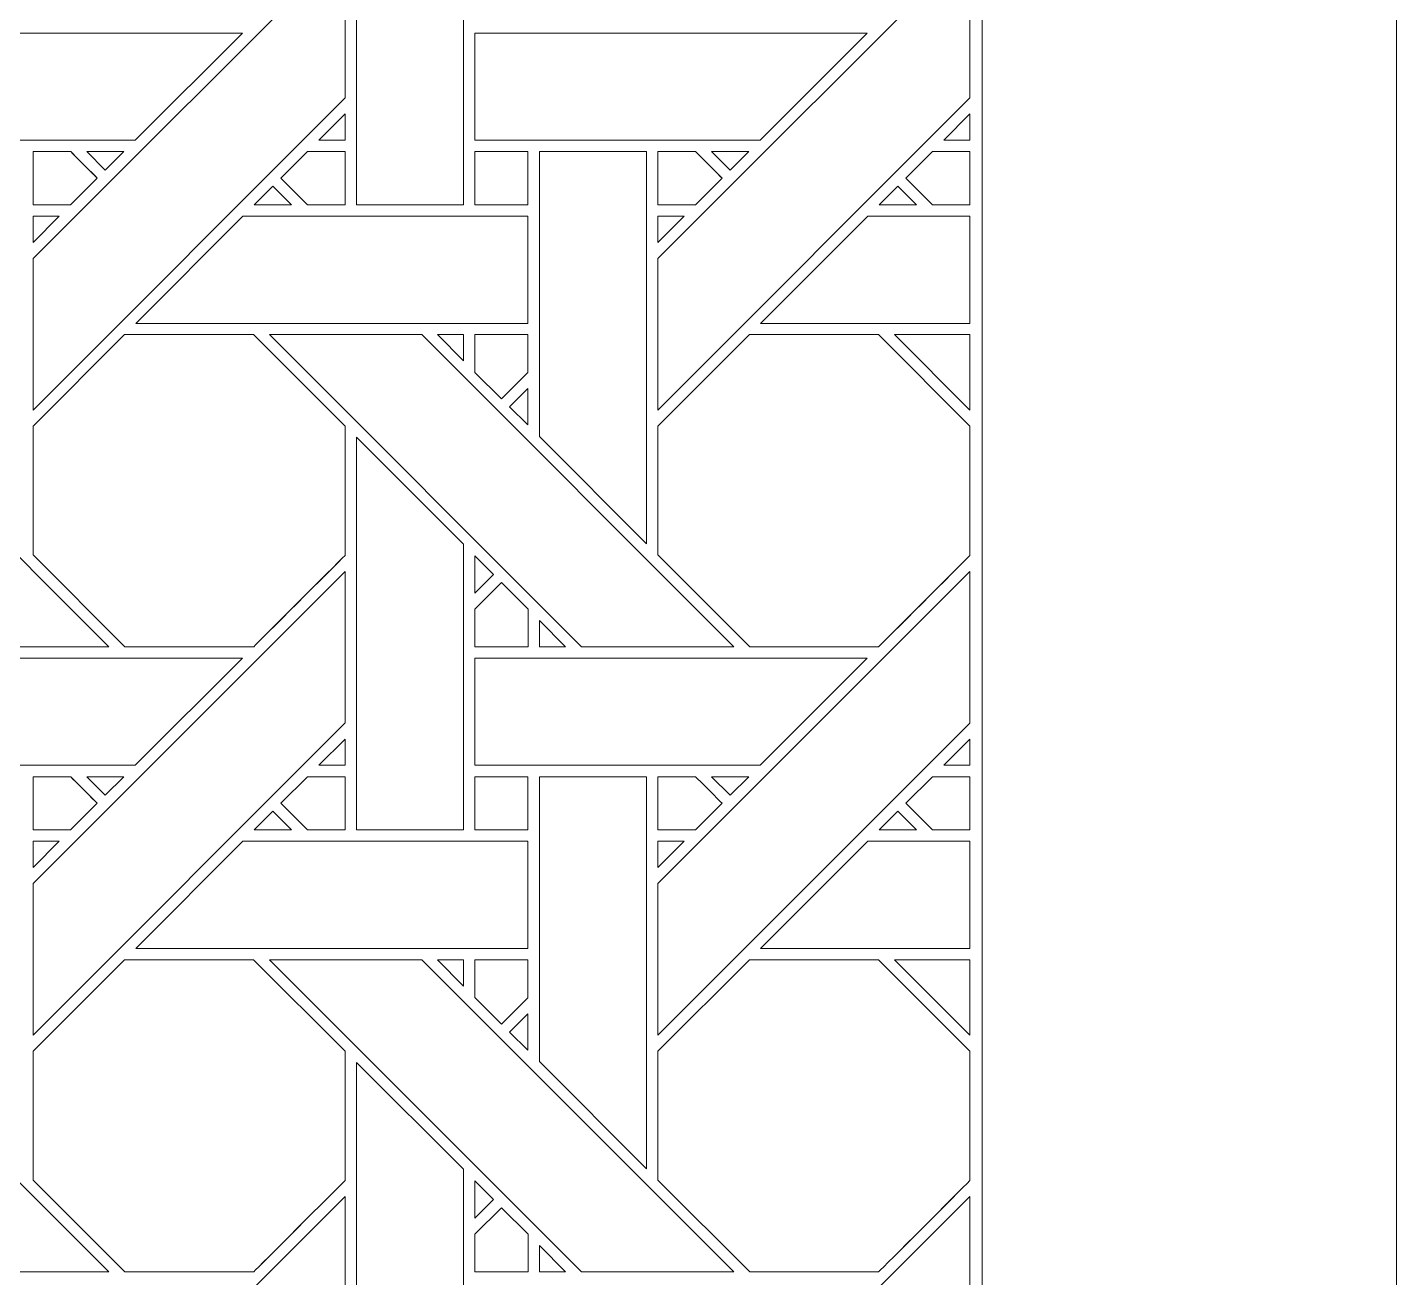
# Model space of a CAD drawing. Header units: inches. Extents: x 4.4 to 20.4, y 5.1 to 13.1.
# Drawn here: x 18.304 to 20.383, y 8.851 to 10.748 of the extents above; entities that cross this region are included whole.
import ezdxf

# ---------------------------------------------------------------- set-up
doc = ezdxf.new("R2010")
doc.units = ezdxf.units.IN
doc.header["$MEASUREMENT"] = 0
doc.layers.add('Design', color=7, linetype='Continuous', lineweight=0)

msp = doc.modelspace()

# ---------------------------------------------------------------- linework, layer by layer
at = {"layer": 'Design'}
for points, knots in [([(4.3829, 13.0948), (4.3829, 13.0948), (4.3829, 5.0948), (4.3829, 5.0948), (4.3829, 5.0948), (20.3829, 5.0948), (20.3829, 5.0948), (20.3829, 5.0948), (20.3829, 13.0948), (20.3829, 13.0948), (20.3829, 13.0948), (4.3829, 13.0948), (4.3829, 13.0948)], [0, 0, 0, 0, 1, 1, 1, 2, 2, 2, 3, 3, 3, 4, 4, 4, 4]), ([(5.0119, 5.7183), (5.0119, 5.7183), (19.7539, 5.7183), (19.7539, 5.7183), (19.7539, 5.7183), (19.7539, 12.4753), (19.7539, 12.4753), (19.7539, 12.4753), (5.0119, 12.4753), (5.0119, 12.4753), (5.0119, 12.4753), (5.0119, 5.7183), (5.0119, 5.7183)], [0, 0, 0, 0, 1, 1, 1, 2, 2, 2, 3, 3, 3, 4, 4, 4, 4]), ([(18.8036, 10.4789), (18.8036, 10.4789), (18.8036, 11.0748), (18.8036, 11.0748), (18.8036, 11.0748), (18.9663, 10.9126), (18.9663, 10.9126), (18.9663, 10.9126), (18.9663, 10.4789), (18.9663, 10.4789), (18.9663, 10.4789), (18.8036, 10.4789), (18.8036, 10.4789)], [0, 0, 0, 0, 1, 1, 1, 2, 2, 2, 3, 3, 3, 4, 4, 4, 4]), ([(18.7864, 10.6412), (18.7864, 10.6412), (18.3128, 10.1675), (18.3128, 10.1675), (18.3128, 10.1675), (18.3128, 10.3976), (18.3128, 10.3976), (18.3128, 10.3976), (18.7864, 10.8712), (18.7864, 10.8712), (18.7864, 10.8712), (18.7864, 10.6412), (18.7864, 10.6412)], [0, 0, 0, 0, 1, 1, 1, 2, 2, 2, 3, 3, 3, 4, 4, 4, 4]), ([(19.7351, 10.6411), (19.7351, 10.6411), (19.2615, 10.1675), (19.2615, 10.1675), (19.2615, 10.1675), (19.2615, 10.3976), (19.2615, 10.3976), (19.2615, 10.3976), (19.7351, 10.8712), (19.7351, 10.8712), (19.7351, 10.8712), (19.7351, 10.6411), (19.7351, 10.6411)], [0, 0, 0, 0, 1, 1, 1, 2, 2, 2, 3, 3, 3, 4, 4, 4, 4]), ([(18.4679, 10.577), (18.4679, 10.577), (18.0349, 10.577), (18.0349, 10.577), (18.0349, 10.577), (18.0349, 10.7397), (18.0349, 10.7397), (18.0349, 10.7397), (18.6306, 10.7397), (18.6306, 10.7397), (18.6306, 10.7397), (18.4679, 10.577), (18.4679, 10.577)], [0, 0, 0, 0, 1, 1, 1, 2, 2, 2, 3, 3, 3, 4, 4, 4, 4]), ([(18.9836, 10.577), (18.9836, 10.577), (18.9836, 10.7397), (18.9836, 10.7397), (18.9836, 10.7397), (19.5793, 10.7397), (19.5793, 10.7397), (19.5793, 10.7397), (19.4166, 10.577), (19.4166, 10.577), (19.4166, 10.577), (18.9836, 10.577), (18.9836, 10.577)], [0, 0, 0, 0, 1, 1, 1, 2, 2, 2, 3, 3, 3, 4, 4, 4, 4]), ([(18.7864, 10.6168), (18.7864, 10.6168), (18.7864, 10.577), (18.7864, 10.577), (18.7864, 10.577), (18.7467, 10.577), (18.7467, 10.577), (18.7467, 10.577), (18.7864, 10.6168), (18.7864, 10.6168)], [0, 0, 0, 0, 1, 1, 1, 2, 2, 2, 3, 3, 3, 3]), ([(19.7351, 10.577), (19.7351, 10.577), (19.6954, 10.577), (19.6954, 10.577), (19.6954, 10.577), (19.7351, 10.6168), (19.7351, 10.6168), (19.7351, 10.6168), (19.7351, 10.577), (19.7351, 10.577)], [0, 0, 0, 0, 1, 1, 1, 2, 2, 2, 3, 3, 3, 3]), ([(18.3128, 10.479), (18.3128, 10.479), (18.3128, 10.5598), (18.3128, 10.5598), (18.3128, 10.5598), (18.3699, 10.5598), (18.3699, 10.5598), (18.375, 10.5546), (18.4058, 10.5238), (18.4102, 10.5194), (18.4102, 10.5194), (18.3698, 10.479), (18.3698, 10.479), (18.3698, 10.479), (18.3128, 10.479), (18.3128, 10.479)], [0, 0, 0, 0, 1, 1, 1, 2, 2, 2, 3, 3, 3, 4, 4, 4, 5, 5, 5, 5]), ([(18.4102, 10.5194), (18.4102, 10.5194), (18.3698, 10.479), (18.3698, 10.479), (18.3698, 10.479), (18.3128, 10.479), (18.3128, 10.479), (18.3128, 10.479), (18.3128, 10.5598), (18.3128, 10.5598), (18.3128, 10.5598), (18.3699, 10.5598), (18.3699, 10.5598), (18.3752, 10.5545), (18.406, 10.5236), (18.4102, 10.5194)], [0, 0, 0, 0, 1, 1, 1, 2, 2, 2, 3, 3, 3, 4, 4, 4, 5, 5, 5, 5]), ([(18.3942, 10.5597), (18.3942, 10.5597), (18.4507, 10.5597), (18.4507, 10.5597), (18.4507, 10.5597), (18.4224, 10.5315), (18.4224, 10.5315), (18.4224, 10.5315), (18.3942, 10.5597), (18.3942, 10.5597)], [0, 0, 0, 0, 1, 1, 1, 2, 2, 2, 3, 3, 3, 3]), ([(18.7294, 10.479), (18.7294, 10.479), (18.689, 10.5194), (18.689, 10.5194), (18.689, 10.5194), (18.7294, 10.5598), (18.7294, 10.5598), (18.7294, 10.5598), (18.7865, 10.5598), (18.7865, 10.5598), (18.7865, 10.5598), (18.7865, 10.479), (18.7865, 10.479), (18.7865, 10.479), (18.7294, 10.479), (18.7294, 10.479)], [0, 0, 0, 0, 1, 1, 1, 2, 2, 2, 3, 3, 3, 4, 4, 4, 5, 5, 5, 5]), ([(18.7865, 10.479), (18.7865, 10.479), (18.7294, 10.479), (18.7294, 10.479), (18.7294, 10.479), (18.689, 10.5194), (18.689, 10.5194), (18.689, 10.5194), (18.7294, 10.5598), (18.7294, 10.5598), (18.7294, 10.5598), (18.7865, 10.5598), (18.7865, 10.5598), (18.7865, 10.5598), (18.7865, 10.479), (18.7865, 10.479)], [0, 0, 0, 0, 1, 1, 1, 2, 2, 2, 3, 3, 3, 4, 4, 4, 5, 5, 5, 5]), ([(18.9837, 10.479), (18.9837, 10.479), (18.9837, 10.5598), (18.9837, 10.5598), (18.9837, 10.5598), (19.0639, 10.5598), (19.0639, 10.5598), (19.0639, 10.5598), (19.0639, 10.479), (19.0639, 10.479), (19.0639, 10.479), (18.9837, 10.479), (18.9837, 10.479)], [0, 0, 0, 0, 1, 1, 1, 2, 2, 2, 3, 3, 3, 4, 4, 4, 4]), ([(18.9837, 10.479), (18.9837, 10.479), (18.9837, 10.5598), (18.9837, 10.5598), (18.9837, 10.5598), (19.0639, 10.5598), (19.0639, 10.5598), (19.0639, 10.5598), (19.0639, 10.479), (19.0639, 10.479), (19.0639, 10.479), (18.9837, 10.479), (18.9837, 10.479)], [0, 0, 0, 0, 1, 1, 1, 2, 2, 2, 3, 3, 3, 4, 4, 4, 4]), ([(19.2443, 9.9646), (19.2443, 9.9646), (19.0814, 10.1275), (19.0814, 10.1275), (19.0814, 10.1275), (19.0814, 10.5597), (19.0814, 10.5597), (19.0814, 10.5597), (19.2443, 10.5597), (19.2443, 10.5597), (19.2443, 10.5597), (19.2443, 9.9646), (19.2443, 9.9646)], [0, 0, 0, 0, 1, 1, 1, 2, 2, 2, 3, 3, 3, 4, 4, 4, 4]), ([(19.2615, 10.479), (19.2615, 10.479), (19.2615, 10.5598), (19.2615, 10.5598), (19.2615, 10.5598), (19.3186, 10.5598), (19.3186, 10.5598), (19.3237, 10.5546), (19.3545, 10.5238), (19.3589, 10.5194), (19.3589, 10.5194), (19.3185, 10.479), (19.3185, 10.479), (19.3185, 10.479), (19.2615, 10.479), (19.2615, 10.479)], [0, 0, 0, 0, 1, 1, 1, 2, 2, 2, 3, 3, 3, 4, 4, 4, 5, 5, 5, 5]), ([(19.2615, 10.479), (19.2615, 10.479), (19.2615, 10.5598), (19.2615, 10.5598), (19.2615, 10.5598), (19.3186, 10.5598), (19.3186, 10.5598), (19.3238, 10.5545), (19.3546, 10.5237), (19.3589, 10.5194), (19.3589, 10.5194), (19.3185, 10.479), (19.3185, 10.479), (19.3185, 10.479), (19.2615, 10.479), (19.2615, 10.479)], [0, 0, 0, 0, 1, 1, 1, 2, 2, 2, 3, 3, 3, 4, 4, 4, 5, 5, 5, 5]), ([(19.3429, 10.5597), (19.3429, 10.5597), (19.3994, 10.5597), (19.3994, 10.5597), (19.3994, 10.5597), (19.3711, 10.5315), (19.3711, 10.5315), (19.3711, 10.5315), (19.3429, 10.5597), (19.3429, 10.5597)], [0, 0, 0, 0, 1, 1, 1, 2, 2, 2, 3, 3, 3, 3]), ([(19.6781, 10.479), (19.6781, 10.479), (19.6377, 10.5194), (19.6377, 10.5194), (19.6377, 10.5194), (19.6782, 10.5598), (19.6782, 10.5598), (19.6782, 10.5598), (19.7351, 10.5598), (19.7351, 10.5598), (19.7351, 10.5598), (19.7351, 10.479), (19.7351, 10.479), (19.7351, 10.479), (19.6781, 10.479), (19.6781, 10.479)], [0, 0, 0, 0, 1, 1, 1, 2, 2, 2, 3, 3, 3, 4, 4, 4, 5, 5, 5, 5]), ([(19.7351, 10.479), (19.7351, 10.479), (19.6781, 10.479), (19.6781, 10.479), (19.6781, 10.479), (19.6377, 10.5194), (19.6377, 10.5194), (19.6377, 10.5194), (19.6782, 10.5598), (19.6782, 10.5598), (19.6782, 10.5598), (19.7351, 10.5598), (19.7351, 10.5598), (19.7351, 10.5598), (19.7351, 10.479), (19.7351, 10.479)], [0, 0, 0, 0, 1, 1, 1, 2, 2, 2, 3, 3, 3, 4, 4, 4, 5, 5, 5, 5]), ([(18.6769, 10.5072), (18.6769, 10.5072), (18.7051, 10.479), (18.7051, 10.479), (18.7051, 10.479), (18.6486, 10.479), (18.6486, 10.479), (18.6486, 10.479), (18.6769, 10.5072), (18.6769, 10.5072)], [0, 0, 0, 0, 1, 1, 1, 2, 2, 2, 3, 3, 3, 3]), ([(19.5973, 10.479), (19.5973, 10.479), (19.6256, 10.5072), (19.6256, 10.5072), (19.6256, 10.5072), (19.6538, 10.479), (19.6538, 10.479), (19.6538, 10.479), (19.5973, 10.479), (19.5973, 10.479)], [0, 0, 0, 0, 1, 1, 1, 2, 2, 2, 3, 3, 3, 3]), ([(18.3526, 10.4618), (18.3526, 10.4618), (18.3128, 10.422), (18.3128, 10.422), (18.3128, 10.422), (18.3128, 10.4618), (18.3128, 10.4618), (18.3128, 10.4618), (18.3526, 10.4618), (18.3526, 10.4618)], [0, 0, 0, 0, 1, 1, 1, 2, 2, 2, 3, 3, 3, 3]), ([(19.0639, 10.4618), (19.0639, 10.4618), (19.0639, 10.299), (19.0639, 10.299), (19.0639, 10.299), (18.4686, 10.299), (18.4686, 10.299), (18.4686, 10.299), (18.6314, 10.4618), (18.6314, 10.4618), (18.6314, 10.4618), (19.0639, 10.4618), (19.0639, 10.4618)], [0, 0, 0, 0, 1, 1, 1, 2, 2, 2, 3, 3, 3, 4, 4, 4, 4]), ([(19.3013, 10.4618), (19.3013, 10.4618), (19.2615, 10.422), (19.2615, 10.422), (19.2615, 10.422), (19.2615, 10.4618), (19.2615, 10.4618), (19.2615, 10.4618), (19.3013, 10.4618), (19.3013, 10.4618)], [0, 0, 0, 0, 1, 1, 1, 2, 2, 2, 3, 3, 3, 3]), ([(19.7351, 10.299), (19.7351, 10.299), (19.4173, 10.299), (19.4173, 10.299), (19.4173, 10.299), (19.5802, 10.4618), (19.5802, 10.4618), (19.5802, 10.4618), (19.7351, 10.4618), (19.7351, 10.4618), (19.7351, 10.4618), (19.7351, 10.299), (19.7351, 10.299)], [0, 0, 0, 0, 1, 1, 1, 2, 2, 2, 3, 3, 3, 4, 4, 4, 4]), ([(18.1967, 9.8082), (18.1967, 9.8082), (17.7232, 10.2819), (17.7232, 10.2819), (17.7232, 10.2819), (17.9541, 10.2819), (17.9541, 10.2819), (17.9541, 10.2819), (18.4278, 9.8082), (18.4278, 9.8082), (18.4278, 9.8082), (18.1967, 9.8082), (18.1967, 9.8082)], [0, 0, 0, 0, 1, 1, 1, 2, 2, 2, 3, 3, 3, 4, 4, 4, 4]), ([(18.6478, 9.8083), (18.6478, 9.8083), (18.452, 9.8083), (18.452, 9.8083), (18.452, 9.8083), (18.3128, 9.9475), (18.3128, 9.9475), (18.3128, 9.9475), (18.3128, 10.1432), (18.3128, 10.1432), (18.3128, 10.1432), (18.4515, 10.2819), (18.4515, 10.2819), (18.4515, 10.2819), (18.6477, 10.2819), (18.6477, 10.2819), (18.6477, 10.2819), (18.7865, 10.1432), (18.7865, 10.1432), (18.7865, 10.1432), (18.7865, 9.9469), (18.7865, 9.9469), (18.7687, 9.929), (18.6567, 9.8173), (18.6478, 9.8083)], [0, 0, 0, 0, 1, 1, 1, 2, 2, 2, 3, 3, 3, 4, 4, 4, 5, 5, 5, 6, 6, 6, 7, 7, 7, 8, 8, 8, 8]), ([(18.7865, 9.9469), (18.7685, 9.9288), (18.6566, 9.8171), (18.6478, 9.8083), (18.6478, 9.8083), (18.452, 9.8083), (18.452, 9.8083), (18.452, 9.8083), (18.3128, 9.9475), (18.3128, 9.9475), (18.3128, 9.9475), (18.3128, 10.1432), (18.3128, 10.1432), (18.3128, 10.1432), (18.4515, 10.2819), (18.4515, 10.2819), (18.4515, 10.2819), (18.6477, 10.2819), (18.6477, 10.2819), (18.6477, 10.2819), (18.7865, 10.1432), (18.7865, 10.1432), (18.7865, 10.1432), (18.7865, 9.9469), (18.7865, 9.9469)], [0, 0, 0, 0, 1, 1, 1, 2, 2, 2, 3, 3, 3, 4, 4, 4, 5, 5, 5, 6, 6, 6, 7, 7, 7, 8, 8, 8, 8]), ([(19.1455, 9.8082), (19.1455, 9.8082), (18.6719, 10.2819), (18.6719, 10.2819), (18.6719, 10.2819), (18.9029, 10.2819), (18.9029, 10.2819), (18.9029, 10.2819), (19.3765, 9.8082), (19.3765, 9.8082), (19.3765, 9.8082), (19.1455, 9.8082), (19.1455, 9.8082)], [0, 0, 0, 0, 1, 1, 1, 2, 2, 2, 3, 3, 3, 4, 4, 4, 4]), ([(18.9664, 10.2819), (18.9664, 10.2819), (18.9664, 10.242), (18.9664, 10.242), (18.9664, 10.242), (18.927, 10.2819), (18.927, 10.2819), (18.927, 10.2819), (18.9664, 10.2819), (18.9664, 10.2819)], [0, 0, 0, 0, 1, 1, 1, 2, 2, 2, 3, 3, 3, 3]), ([(18.9837, 10.2247), (18.9837, 10.2247), (18.9837, 10.2819), (18.9837, 10.2819), (18.9837, 10.2819), (19.0639, 10.2819), (19.0639, 10.2819), (19.0639, 10.2819), (19.0639, 10.2243), (19.0639, 10.2243), (19.0639, 10.2243), (19.024, 10.1843), (19.024, 10.1843), (19.024, 10.1843), (18.9837, 10.2247), (18.9837, 10.2247)], [0, 0, 0, 0, 1, 1, 1, 2, 2, 2, 3, 3, 3, 4, 4, 4, 5, 5, 5, 5]), ([(19.024, 10.1843), (19.024, 10.1843), (18.9837, 10.2247), (18.9837, 10.2247), (18.9837, 10.2247), (18.9837, 10.2819), (18.9837, 10.2819), (18.9837, 10.2819), (19.0639, 10.2819), (19.0639, 10.2819), (19.0639, 10.2819), (19.0639, 10.2243), (19.0639, 10.2243), (19.0639, 10.2243), (19.024, 10.1843), (19.024, 10.1843)], [0, 0, 0, 0, 1, 1, 1, 2, 2, 2, 3, 3, 3, 4, 4, 4, 5, 5, 5, 5]), ([(19.7351, 9.9469), (19.7172, 9.9288), (19.6055, 9.8173), (19.5965, 9.8083), (19.5965, 9.8083), (19.4008, 9.8083), (19.4008, 9.8083), (19.4008, 9.8083), (19.2615, 9.9475), (19.2615, 9.9475), (19.2615, 9.9475), (19.2615, 10.1432), (19.2615, 10.1432), (19.2615, 10.1432), (19.4002, 10.2819), (19.4002, 10.2819), (19.4002, 10.2819), (19.5965, 10.2819), (19.5965, 10.2819), (19.5965, 10.2819), (19.7351, 10.1432), (19.7351, 10.1432), (19.7351, 10.1432), (19.7351, 9.9469), (19.7351, 9.9469)], [0, 0, 0, 0, 1, 1, 1, 2, 2, 2, 3, 3, 3, 4, 4, 4, 5, 5, 5, 6, 6, 6, 7, 7, 7, 8, 8, 8, 8]), ([(19.7351, 9.9469), (19.7171, 9.9287), (19.6054, 9.8172), (19.5965, 9.8083), (19.5965, 9.8083), (19.4008, 9.8083), (19.4008, 9.8083), (19.4008, 9.8083), (19.2615, 9.9475), (19.2615, 9.9475), (19.2615, 9.9475), (19.2615, 10.1432), (19.2615, 10.1432), (19.2615, 10.1432), (19.4002, 10.2819), (19.4002, 10.2819), (19.4002, 10.2819), (19.5965, 10.2819), (19.5965, 10.2819), (19.5965, 10.2819), (19.7351, 10.1432), (19.7351, 10.1432), (19.7351, 10.1432), (19.7351, 9.9469), (19.7351, 9.9469)], [0, 0, 0, 0, 1, 1, 1, 2, 2, 2, 3, 3, 3, 4, 4, 4, 5, 5, 5, 6, 6, 6, 7, 7, 7, 8, 8, 8, 8]), ([(19.7351, 10.1674), (19.7351, 10.1674), (19.6206, 10.2819), (19.6206, 10.2819), (19.6206, 10.2819), (19.7351, 10.2819), (19.7351, 10.2819), (19.7351, 10.2819), (19.7351, 10.1674), (19.7351, 10.1674)], [0, 0, 0, 0, 1, 1, 1, 2, 2, 2, 3, 3, 3, 3]), ([(19.0639, 10.2), (19.0639, 10.2), (19.0639, 10.1449), (19.0639, 10.1449), (19.0639, 10.1449), (19.0361, 10.1723), (19.0361, 10.1723), (19.0361, 10.1723), (19.0639, 10.2), (19.0639, 10.2)], [0, 0, 0, 0, 1, 1, 1, 2, 2, 2, 3, 3, 3, 3]), ([(18.8036, 9.5302), (18.8036, 9.5302), (18.8036, 10.1261), (18.8036, 10.1261), (18.8036, 10.1261), (18.9663, 9.9639), (18.9663, 9.9639), (18.9663, 9.9639), (18.9663, 9.5302), (18.9663, 9.5302), (18.9663, 9.5302), (18.8036, 9.5302), (18.8036, 9.5302)], [0, 0, 0, 0, 1, 1, 1, 2, 2, 2, 3, 3, 3, 4, 4, 4, 4]), ([(18.9836, 9.8897), (18.9836, 9.8897), (18.9836, 9.9464), (18.9836, 9.9464), (18.9836, 9.9464), (19.0118, 9.9178), (19.0118, 9.9178), (19.0118, 9.9178), (18.9836, 9.8897), (18.9836, 9.8897)], [0, 0, 0, 0, 1, 1, 1, 2, 2, 2, 3, 3, 3, 3]), ([(18.7864, 9.6925), (18.7864, 9.6925), (18.3128, 9.2188), (18.3128, 9.2188), (18.3128, 9.2188), (18.3128, 9.4489), (18.3128, 9.4489), (18.3128, 9.4489), (18.7864, 9.9225), (18.7864, 9.9225), (18.7864, 9.9225), (18.7864, 9.6925), (18.7864, 9.6925)], [0, 0, 0, 0, 1, 1, 1, 2, 2, 2, 3, 3, 3, 4, 4, 4, 4]), ([(19.7351, 9.6924), (19.7351, 9.6924), (19.2615, 9.2188), (19.2615, 9.2188), (19.2615, 9.2188), (19.2615, 9.4489), (19.2615, 9.4489), (19.2615, 9.4489), (19.7351, 9.9225), (19.7351, 9.9225), (19.7351, 9.9225), (19.7351, 9.6924), (19.7351, 9.6924)], [0, 0, 0, 0, 1, 1, 1, 2, 2, 2, 3, 3, 3, 4, 4, 4, 4]), ([(18.9837, 9.808), (18.9837, 9.808), (18.9837, 9.8653), (18.9837, 9.8653), (18.9837, 9.8653), (19.024, 9.9056), (19.024, 9.9056), (19.024, 9.9056), (19.0643, 9.8653), (19.0643, 9.8653), (19.0643, 9.8653), (19.0643, 9.808), (19.0643, 9.808), (19.0643, 9.808), (18.9837, 9.808), (18.9837, 9.808)], [0, 0, 0, 0, 1, 1, 1, 2, 2, 2, 3, 3, 3, 4, 4, 4, 5, 5, 5, 5]), ([(19.024, 9.9056), (19.024, 9.9056), (19.0643, 9.8653), (19.0643, 9.8653), (19.0643, 9.8653), (19.0643, 9.808), (19.0643, 9.808), (19.0643, 9.808), (18.9837, 9.808), (18.9837, 9.808), (18.9837, 9.808), (18.9837, 9.8653), (18.9837, 9.8653), (18.9837, 9.8653), (19.024, 9.9056), (19.024, 9.9056)], [0, 0, 0, 0, 1, 1, 1, 2, 2, 2, 3, 3, 3, 4, 4, 4, 5, 5, 5, 5]), ([(19.0815, 9.8082), (19.0815, 9.8082), (19.0815, 9.848), (19.0815, 9.848), (19.0815, 9.848), (19.1213, 9.8082), (19.1213, 9.8082), (19.1213, 9.8082), (19.0815, 9.8082), (19.0815, 9.8082)], [0, 0, 0, 0, 1, 1, 1, 2, 2, 2, 3, 3, 3, 3]), ([(18.4679, 9.6283), (18.4679, 9.6283), (18.0349, 9.6283), (18.0349, 9.6283), (18.0349, 9.6283), (18.0349, 9.791), (18.0349, 9.791), (18.0349, 9.791), (18.6306, 9.791), (18.6306, 9.791), (18.6306, 9.791), (18.4679, 9.6283), (18.4679, 9.6283)], [0, 0, 0, 0, 1, 1, 1, 2, 2, 2, 3, 3, 3, 4, 4, 4, 4]), ([(18.9836, 9.6283), (18.9836, 9.6283), (18.9836, 9.791), (18.9836, 9.791), (18.9836, 9.791), (19.5793, 9.791), (19.5793, 9.791), (19.5793, 9.791), (19.4166, 9.6283), (19.4166, 9.6283), (19.4166, 9.6283), (18.9836, 9.6283), (18.9836, 9.6283)], [0, 0, 0, 0, 1, 1, 1, 2, 2, 2, 3, 3, 3, 4, 4, 4, 4]), ([(18.7864, 9.6681), (18.7864, 9.6681), (18.7864, 9.6283), (18.7864, 9.6283), (18.7864, 9.6283), (18.7467, 9.6283), (18.7467, 9.6283), (18.7467, 9.6283), (18.7864, 9.6681), (18.7864, 9.6681)], [0, 0, 0, 0, 1, 1, 1, 2, 2, 2, 3, 3, 3, 3]), ([(19.7351, 9.6283), (19.7351, 9.6283), (19.6954, 9.6283), (19.6954, 9.6283), (19.6954, 9.6283), (19.7351, 9.668), (19.7351, 9.668), (19.7351, 9.668), (19.7351, 9.6283), (19.7351, 9.6283)], [0, 0, 0, 0, 1, 1, 1, 2, 2, 2, 3, 3, 3, 3]), ([(18.3128, 9.5303), (18.3128, 9.5303), (18.3128, 9.611), (18.3128, 9.611), (18.3128, 9.611), (18.3699, 9.611), (18.3699, 9.611), (18.375, 9.6059), (18.4058, 9.5751), (18.4102, 9.5707), (18.4102, 9.5707), (18.3698, 9.5303), (18.3698, 9.5303), (18.3698, 9.5303), (18.3128, 9.5303), (18.3128, 9.5303)], [0, 0, 0, 0, 1, 1, 1, 2, 2, 2, 3, 3, 3, 4, 4, 4, 5, 5, 5, 5]), ([(18.4102, 9.5707), (18.4102, 9.5707), (18.3698, 9.5303), (18.3698, 9.5303), (18.3698, 9.5303), (18.3128, 9.5303), (18.3128, 9.5303), (18.3128, 9.5303), (18.3128, 9.611), (18.3128, 9.611), (18.3128, 9.611), (18.3699, 9.611), (18.3699, 9.611), (18.3752, 9.6057), (18.406, 9.5749), (18.4102, 9.5707)], [0, 0, 0, 0, 1, 1, 1, 2, 2, 2, 3, 3, 3, 4, 4, 4, 5, 5, 5, 5]), ([(18.3942, 9.611), (18.3942, 9.611), (18.4507, 9.611), (18.4507, 9.611), (18.4507, 9.611), (18.4224, 9.5828), (18.4224, 9.5828), (18.4224, 9.5828), (18.3942, 9.611), (18.3942, 9.611)], [0, 0, 0, 0, 1, 1, 1, 2, 2, 2, 3, 3, 3, 3]), ([(18.7294, 9.5302), (18.7294, 9.5302), (18.689, 9.5706), (18.689, 9.5706), (18.689, 9.5706), (18.7294, 9.611), (18.7294, 9.611), (18.7294, 9.611), (18.7865, 9.611), (18.7865, 9.611), (18.7865, 9.611), (18.7865, 9.5302), (18.7865, 9.5302), (18.7865, 9.5302), (18.7294, 9.5302), (18.7294, 9.5302)], [0, 0, 0, 0, 1, 1, 1, 2, 2, 2, 3, 3, 3, 4, 4, 4, 5, 5, 5, 5]), ([(18.7865, 9.5302), (18.7865, 9.5302), (18.7294, 9.5302), (18.7294, 9.5302), (18.7294, 9.5302), (18.689, 9.5706), (18.689, 9.5706), (18.689, 9.5706), (18.7294, 9.611), (18.7294, 9.611), (18.7294, 9.611), (18.7865, 9.611), (18.7865, 9.611), (18.7865, 9.611), (18.7865, 9.5302), (18.7865, 9.5302)], [0, 0, 0, 0, 1, 1, 1, 2, 2, 2, 3, 3, 3, 4, 4, 4, 5, 5, 5, 5]), ([(18.9837, 9.5302), (18.9837, 9.5302), (18.9837, 9.611), (18.9837, 9.611), (18.9837, 9.611), (19.0639, 9.611), (19.0639, 9.611), (19.0639, 9.611), (19.0639, 9.5302), (19.0639, 9.5302), (19.0639, 9.5302), (18.9837, 9.5302), (18.9837, 9.5302)], [0, 0, 0, 0, 1, 1, 1, 2, 2, 2, 3, 3, 3, 4, 4, 4, 4]), ([(18.9837, 9.5302), (18.9837, 9.5302), (18.9837, 9.611), (18.9837, 9.611), (18.9837, 9.611), (19.0639, 9.611), (19.0639, 9.611), (19.0639, 9.611), (19.0639, 9.5302), (19.0639, 9.5302), (19.0639, 9.5302), (18.9837, 9.5302), (18.9837, 9.5302)], [0, 0, 0, 0, 1, 1, 1, 2, 2, 2, 3, 3, 3, 4, 4, 4, 4]), ([(19.2443, 9.0159), (19.2443, 9.0159), (19.0814, 9.1788), (19.0814, 9.1788), (19.0814, 9.1788), (19.0814, 9.611), (19.0814, 9.611), (19.0814, 9.611), (19.2443, 9.611), (19.2443, 9.611), (19.2443, 9.611), (19.2443, 9.0159), (19.2443, 9.0159)], [0, 0, 0, 0, 1, 1, 1, 2, 2, 2, 3, 3, 3, 4, 4, 4, 4]), ([(19.2615, 9.5303), (19.2615, 9.5303), (19.2615, 9.611), (19.2615, 9.611), (19.2615, 9.611), (19.3186, 9.611), (19.3186, 9.611), (19.3237, 9.6059), (19.3545, 9.5751), (19.3589, 9.5707), (19.3589, 9.5707), (19.3185, 9.5303), (19.3185, 9.5303), (19.3185, 9.5303), (19.2615, 9.5303), (19.2615, 9.5303)], [0, 0, 0, 0, 1, 1, 1, 2, 2, 2, 3, 3, 3, 4, 4, 4, 5, 5, 5, 5]), ([(19.2615, 9.5303), (19.2615, 9.5303), (19.2615, 9.611), (19.2615, 9.611), (19.2615, 9.611), (19.3186, 9.611), (19.3186, 9.611), (19.3238, 9.6058), (19.3546, 9.575), (19.3589, 9.5707), (19.3589, 9.5707), (19.3185, 9.5303), (19.3185, 9.5303), (19.3185, 9.5303), (19.2615, 9.5303), (19.2615, 9.5303)], [0, 0, 0, 0, 1, 1, 1, 2, 2, 2, 3, 3, 3, 4, 4, 4, 5, 5, 5, 5]), ([(19.3429, 9.611), (19.3429, 9.611), (19.3994, 9.611), (19.3994, 9.611), (19.3994, 9.611), (19.3711, 9.5828), (19.3711, 9.5828), (19.3711, 9.5828), (19.3429, 9.611), (19.3429, 9.611)], [0, 0, 0, 0, 1, 1, 1, 2, 2, 2, 3, 3, 3, 3]), ([(19.6781, 9.5302), (19.6781, 9.5302), (19.6377, 9.5706), (19.6377, 9.5706), (19.6377, 9.5706), (19.6782, 9.611), (19.6782, 9.611), (19.6782, 9.611), (19.7351, 9.611), (19.7351, 9.611), (19.7351, 9.611), (19.7351, 9.5302), (19.7351, 9.5302), (19.7351, 9.5302), (19.6781, 9.5302), (19.6781, 9.5302)], [0, 0, 0, 0, 1, 1, 1, 2, 2, 2, 3, 3, 3, 4, 4, 4, 5, 5, 5, 5]), ([(19.7351, 9.5302), (19.7351, 9.5302), (19.6781, 9.5302), (19.6781, 9.5302), (19.6781, 9.5302), (19.6377, 9.5706), (19.6377, 9.5706), (19.6377, 9.5706), (19.6782, 9.611), (19.6782, 9.611), (19.6782, 9.611), (19.7351, 9.611), (19.7351, 9.611), (19.7351, 9.611), (19.7351, 9.5302), (19.7351, 9.5302)], [0, 0, 0, 0, 1, 1, 1, 2, 2, 2, 3, 3, 3, 4, 4, 4, 5, 5, 5, 5]), ([(18.6768, 9.5585), (18.6768, 9.5585), (18.7051, 9.5302), (18.7051, 9.5302), (18.7051, 9.5302), (18.6486, 9.5302), (18.6486, 9.5302), (18.6486, 9.5302), (18.6768, 9.5585), (18.6768, 9.5585)], [0, 0, 0, 0, 1, 1, 1, 2, 2, 2, 3, 3, 3, 3]), ([(19.5973, 9.5302), (19.5973, 9.5302), (19.6256, 9.5585), (19.6256, 9.5585), (19.6256, 9.5585), (19.6538, 9.5302), (19.6538, 9.5302), (19.6538, 9.5302), (19.5973, 9.5302), (19.5973, 9.5302)], [0, 0, 0, 0, 1, 1, 1, 2, 2, 2, 3, 3, 3, 3]), ([(18.3526, 9.5131), (18.3526, 9.5131), (18.3128, 9.4733), (18.3128, 9.4733), (18.3128, 9.4733), (18.3128, 9.5131), (18.3128, 9.5131), (18.3128, 9.5131), (18.3526, 9.5131), (18.3526, 9.5131)], [0, 0, 0, 0, 1, 1, 1, 2, 2, 2, 3, 3, 3, 3]), ([(19.0639, 9.5131), (19.0639, 9.5131), (19.0639, 9.3503), (19.0639, 9.3503), (19.0639, 9.3503), (18.4686, 9.3503), (18.4686, 9.3503), (18.4686, 9.3503), (18.6314, 9.5131), (18.6314, 9.5131), (18.6314, 9.5131), (19.0639, 9.5131), (19.0639, 9.5131)], [0, 0, 0, 0, 1, 1, 1, 2, 2, 2, 3, 3, 3, 4, 4, 4, 4]), ([(19.3013, 9.5131), (19.3013, 9.5131), (19.2615, 9.4733), (19.2615, 9.4733), (19.2615, 9.4733), (19.2615, 9.5131), (19.2615, 9.5131), (19.2615, 9.5131), (19.3013, 9.5131), (19.3013, 9.5131)], [0, 0, 0, 0, 1, 1, 1, 2, 2, 2, 3, 3, 3, 3]), ([(19.7351, 9.3503), (19.7351, 9.3503), (19.4173, 9.3503), (19.4173, 9.3503), (19.4173, 9.3503), (19.5802, 9.5131), (19.5802, 9.5131), (19.5802, 9.5131), (19.7351, 9.5131), (19.7351, 9.5131), (19.7351, 9.5131), (19.7351, 9.3503), (19.7351, 9.3503)], [0, 0, 0, 0, 1, 1, 1, 2, 2, 2, 3, 3, 3, 4, 4, 4, 4]), ([(18.1968, 8.8595), (18.1968, 8.8595), (17.7232, 9.3331), (17.7232, 9.3331), (17.7232, 9.3331), (17.9541, 9.3331), (17.9541, 9.3331), (17.9541, 9.3331), (18.4278, 8.8595), (18.4278, 8.8595), (18.4278, 8.8595), (18.1968, 8.8595), (18.1968, 8.8595)], [0, 0, 0, 0, 1, 1, 1, 2, 2, 2, 3, 3, 3, 4, 4, 4, 4]), ([(18.6478, 8.8595), (18.6478, 8.8595), (18.452, 8.8595), (18.452, 8.8595), (18.452, 8.8595), (18.3128, 8.9988), (18.3128, 8.9988), (18.3128, 8.9988), (18.3128, 9.1944), (18.3128, 9.1944), (18.3128, 9.1944), (18.4515, 9.3331), (18.4515, 9.3331), (18.4515, 9.3331), (18.6477, 9.3331), (18.6477, 9.3331), (18.6477, 9.3331), (18.7865, 9.1944), (18.7865, 9.1944), (18.7865, 9.1944), (18.7865, 8.9982), (18.7865, 8.9982), (18.7687, 8.9803), (18.6567, 8.8685), (18.6478, 8.8595)], [0, 0, 0, 0, 1, 1, 1, 2, 2, 2, 3, 3, 3, 4, 4, 4, 5, 5, 5, 6, 6, 6, 7, 7, 7, 8, 8, 8, 8]), ([(18.7865, 8.9982), (18.7687, 8.9803), (18.6568, 8.8686), (18.6478, 8.8595), (18.6478, 8.8595), (18.452, 8.8595), (18.452, 8.8595), (18.452, 8.8595), (18.3128, 8.9988), (18.3128, 8.9988), (18.3128, 8.9988), (18.3128, 9.1944), (18.3128, 9.1944), (18.3128, 9.1944), (18.4515, 9.3331), (18.4515, 9.3331), (18.4515, 9.3331), (18.6477, 9.3331), (18.6477, 9.3331), (18.6477, 9.3331), (18.7865, 9.1944), (18.7865, 9.1944), (18.7865, 9.1944), (18.7865, 8.9982), (18.7865, 8.9982)], [0, 0, 0, 0, 1, 1, 1, 2, 2, 2, 3, 3, 3, 4, 4, 4, 5, 5, 5, 6, 6, 6, 7, 7, 7, 8, 8, 8, 8]), ([(19.1455, 8.8595), (19.1455, 8.8595), (18.6719, 9.3331), (18.6719, 9.3331), (18.6719, 9.3331), (18.9029, 9.3331), (18.9029, 9.3331), (18.9029, 9.3331), (19.3765, 8.8595), (19.3765, 8.8595), (19.3765, 8.8595), (19.1455, 8.8595), (19.1455, 8.8595)], [0, 0, 0, 0, 1, 1, 1, 2, 2, 2, 3, 3, 3, 4, 4, 4, 4]), ([(18.9664, 9.3331), (18.9664, 9.3331), (18.9664, 9.2933), (18.9664, 9.2933), (18.9664, 9.2933), (18.927, 9.3331), (18.927, 9.3331), (18.927, 9.3331), (18.9664, 9.3331), (18.9664, 9.3331)], [0, 0, 0, 0, 1, 1, 1, 2, 2, 2, 3, 3, 3, 3]), ([(18.9837, 9.276), (18.9837, 9.276), (18.9837, 9.3332), (18.9837, 9.3332), (18.9837, 9.3332), (19.0639, 9.3332), (19.0639, 9.3332), (19.0639, 9.3332), (19.0639, 9.2756), (19.0639, 9.2756), (19.0639, 9.2756), (19.024, 9.2356), (19.024, 9.2356), (19.024, 9.2356), (18.9837, 9.276), (18.9837, 9.276)], [0, 0, 0, 0, 1, 1, 1, 2, 2, 2, 3, 3, 3, 4, 4, 4, 5, 5, 5, 5]), ([(19.024, 9.2356), (19.024, 9.2356), (18.9837, 9.276), (18.9837, 9.276), (18.9837, 9.276), (18.9837, 9.3332), (18.9837, 9.3332), (18.9837, 9.3332), (19.0639, 9.3332), (19.0639, 9.3332), (19.0639, 9.3332), (19.0639, 9.2756), (19.0639, 9.2756), (19.0639, 9.2756), (19.024, 9.2356), (19.024, 9.2356)], [0, 0, 0, 0, 1, 1, 1, 2, 2, 2, 3, 3, 3, 4, 4, 4, 5, 5, 5, 5]), ([(19.7351, 8.9981), (19.7172, 8.98), (19.6055, 8.8685), (19.5965, 8.8595), (19.5965, 8.8595), (19.4008, 8.8595), (19.4008, 8.8595), (19.4008, 8.8595), (19.2615, 8.9988), (19.2615, 8.9988), (19.2615, 8.9988), (19.2615, 9.1944), (19.2615, 9.1944), (19.2615, 9.1944), (19.4002, 9.3331), (19.4002, 9.3331), (19.4002, 9.3331), (19.5965, 9.3331), (19.5965, 9.3331), (19.5965, 9.3331), (19.7351, 9.1945), (19.7351, 9.1945), (19.7351, 9.1945), (19.7351, 8.9981), (19.7351, 8.9981)], [0, 0, 0, 0, 1, 1, 1, 2, 2, 2, 3, 3, 3, 4, 4, 4, 5, 5, 5, 6, 6, 6, 7, 7, 7, 8, 8, 8, 8]), ([(19.7351, 8.9981), (19.717, 8.9799), (19.6054, 8.8684), (19.5965, 8.8595), (19.5965, 8.8595), (19.4008, 8.8595), (19.4008, 8.8595), (19.4008, 8.8595), (19.2615, 8.9988), (19.2615, 8.9988), (19.2615, 8.9988), (19.2615, 9.1944), (19.2615, 9.1944), (19.2615, 9.1944), (19.4002, 9.3331), (19.4002, 9.3331), (19.4002, 9.3331), (19.5965, 9.3331), (19.5965, 9.3331), (19.5965, 9.3331), (19.7351, 9.1945), (19.7351, 9.1945), (19.7351, 9.1945), (19.7351, 8.9981), (19.7351, 8.9981)], [0, 0, 0, 0, 1, 1, 1, 2, 2, 2, 3, 3, 3, 4, 4, 4, 5, 5, 5, 6, 6, 6, 7, 7, 7, 8, 8, 8, 8]), ([(19.7351, 9.2186), (19.7351, 9.2186), (19.6206, 9.3331), (19.6206, 9.3331), (19.6206, 9.3331), (19.7351, 9.3331), (19.7351, 9.3331), (19.7351, 9.3331), (19.7351, 9.2186), (19.7351, 9.2186)], [0, 0, 0, 0, 1, 1, 1, 2, 2, 2, 3, 3, 3, 3]), ([(19.0639, 9.2513), (19.0639, 9.2513), (19.0639, 9.1961), (19.0639, 9.1961), (19.0639, 9.1961), (19.0361, 9.2235), (19.0361, 9.2235), (19.0361, 9.2235), (19.0639, 9.2513), (19.0639, 9.2513)], [0, 0, 0, 0, 1, 1, 1, 2, 2, 2, 3, 3, 3, 3]), ([(18.8036, 8.5815), (18.8036, 8.5815), (18.8036, 9.1773), (18.8036, 9.1773), (18.8036, 9.1773), (18.9663, 9.0152), (18.9663, 9.0152), (18.9663, 9.0152), (18.9663, 8.5815), (18.9663, 8.5815), (18.9663, 8.5815), (18.8036, 8.5815), (18.8036, 8.5815)], [0, 0, 0, 0, 1, 1, 1, 2, 2, 2, 3, 3, 3, 4, 4, 4, 4]), ([(18.9836, 8.9409), (18.9836, 8.9409), (18.9836, 8.9977), (18.9836, 8.9977), (18.9836, 8.9977), (19.0118, 8.9691), (19.0118, 8.9691), (19.0118, 8.9691), (18.9836, 8.9409), (18.9836, 8.9409)], [0, 0, 0, 0, 1, 1, 1, 2, 2, 2, 3, 3, 3, 3]), ([(18.7864, 8.7437), (18.7864, 8.7437), (18.3128, 8.2701), (18.3128, 8.2701), (18.3128, 8.2701), (18.3128, 8.5002), (18.3128, 8.5002), (18.3128, 8.5002), (18.7864, 8.9738), (18.7864, 8.9738), (18.7864, 8.9738), (18.7864, 8.7437), (18.7864, 8.7437)], [0, 0, 0, 0, 1, 1, 1, 2, 2, 2, 3, 3, 3, 4, 4, 4, 4]), ([(19.7351, 8.7437), (19.7351, 8.7437), (19.2615, 8.2701), (19.2615, 8.2701), (19.2615, 8.2701), (19.2615, 8.5002), (19.2615, 8.5002), (19.2615, 8.5002), (19.7351, 8.9737), (19.7351, 8.9737), (19.7351, 8.9737), (19.7351, 8.7437), (19.7351, 8.7437)], [0, 0, 0, 0, 1, 1, 1, 2, 2, 2, 3, 3, 3, 4, 4, 4, 4]), ([(18.9837, 8.8593), (18.9837, 8.8593), (18.9837, 8.9166), (18.9837, 8.9166), (18.9837, 8.9166), (19.024, 8.9569), (19.024, 8.9569), (19.024, 8.9569), (19.0643, 8.9166), (19.0643, 8.9166), (19.0643, 8.9166), (19.0643, 8.8593), (19.0643, 8.8593), (19.0643, 8.8593), (18.9837, 8.8593), (18.9837, 8.8593)], [0, 0, 0, 0, 1, 1, 1, 2, 2, 2, 3, 3, 3, 4, 4, 4, 5, 5, 5, 5]), ([(19.024, 8.9569), (19.024, 8.9569), (19.0643, 8.9166), (19.0643, 8.9166), (19.0643, 8.9166), (19.0643, 8.8593), (19.0643, 8.8593), (19.0643, 8.8593), (18.9837, 8.8593), (18.9837, 8.8593), (18.9837, 8.8593), (18.9837, 8.9166), (18.9837, 8.9166), (18.9837, 8.9166), (19.024, 8.9569), (19.024, 8.9569)], [0, 0, 0, 0, 1, 1, 1, 2, 2, 2, 3, 3, 3, 4, 4, 4, 5, 5, 5, 5]), ([(19.0815, 8.8595), (19.0815, 8.8595), (19.0815, 8.8993), (19.0815, 8.8993), (19.0815, 8.8993), (19.1213, 8.8595), (19.1213, 8.8595), (19.1213, 8.8595), (19.0815, 8.8595), (19.0815, 8.8595)], [0, 0, 0, 0, 1, 1, 1, 2, 2, 2, 3, 3, 3, 3])]:
    msp.add_open_spline(points, degree=3, knots=knots, dxfattribs=at)

doc.saveas('drawing.dxf')
